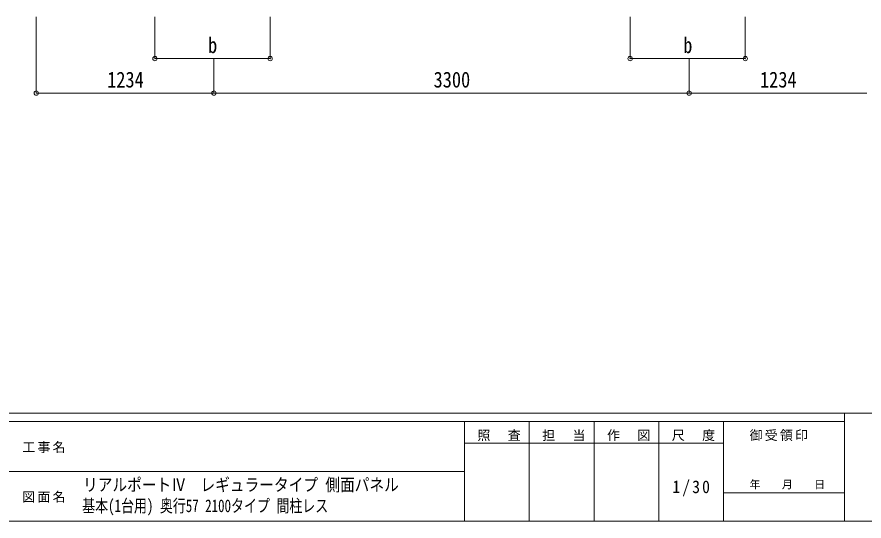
# Model space of a CAD drawing. Units: millimetres at full size, sheet at 1:30. Extents: x -8385 to 8479, y -5853 to 5787.
# Drawn here: x -360 to 5523, y -5853 to -2353 of the extents above; entities that cross this region are included whole.
import ezdxf
from ezdxf.enums import TextEntityAlignment as Align

# ---------------------------------------------------------------- set-up
doc = ezdxf.new("R2010")
doc.units = ezdxf.units.MM
doc.header["$LTSCALE"] = 30
doc.header["$PDMODE"] = 32
doc.header["$PDSIZE"] = 30
doc.layers.add('0-A_寸法', color=4, linetype='Continuous', lineweight=9)
doc.layers.add('F-0_240', color=7, linetype='Continuous', lineweight=9)
doc.layers.add('F-1_ADD_LINE', color=7, linetype='Continuous')
doc.styles.add('ＭＳ ゴシック', font='')
doc.styles.get('ＭＳ ゴシック').set_extended_font_data('MS Gothic')

msp = doc.modelspace()

# ---------------------------------------------------------------- linework, layer by layer
at = {"layer": '0-A_寸法', "color": 6}
for p, q in [((-225.87, -2881.9), (-225.87, -2352.95)), ((598.33, -2641.92), (598.33, -2352.95)), ((1398.33, -2641.92), (1398.33, -2352.95)), ((3898.33, -2641.92), (3898.33, -2352.95)), ((4698.33, -2641.92), (4698.33, -2352.95)), ((598.33, -2641.92), (1398.33, -2641.92)), ((1008.13, -2881.9), (1008.13, -2641.92)), ((3898.33, -2641.92), (4698.33, -2641.92)), ((4308.13, -2881.9), (4308.13, -2641.92)), ((-225.87, -2881.9), (1008.13, -2881.9)), ((1008.13, -2881.9), (4308.13, -2881.9)), ((4308.13, -2881.9), (5542.13, -2881.9))]:
    msp.add_line(p, q, dxfattribs=at)
for p in [(598.33, -2641.92), (1398.33, -2641.92), (3898.33, -2641.92), (4698.33, -2641.92), (-225.87, -2881.9), (1008.13, -2881.9), (4308.13, -2881.9)]:
    msp.add_point(p, dxfattribs=at)
at = {"layer": 'F-0_240', "color": 5}
for p, q in [((-8385.45, -5102.66), (8054.55, -5102.66)), ((5387.79, -5102.66), (5387.79, -5852.66)), ((-8385.45, -5162.66), (5387.79, -5162.66)), ((2747.79, -5162.66), (2747.79, -5852.66)), ((3197.79, -5162.66), (3197.79, -5852.66)), ((3647.79, -5162.66), (3647.79, -5852.66)), ((4097.79, -5162.66), (4097.79, -5852.66)), ((4547.79, -5162.66), (4547.79, -5852.66)), ((2747.79, -5312.66), (4547.79, -5312.66)), ((-3402.21, -5507.66), (2747.79, -5507.66)), ((4547.79, -5657.66), (5387.79, -5657.66)), ((-8385.45, -5852.66), (8054.55, -5852.66))]:
    msp.add_line(p, q, dxfattribs=at)

# ---------------------------------------------------------------- texts
at = {"layer": '0-A_寸法', "color": 7, "style": 'ＭＳ ゴシック', "width": 0.85}
for s, p in [('b', (967.08, -2636.92)), ('b', (4267.08, -2636.92)), ('1234', (266.13, -2875.9)), ('3300', (2533.13, -2875.9)), ('1234', (4800.13, -2875.9))]:
    msp.add_text(s, height=110, dxfattribs=at).set_placement(p, align=Align.BOTTOM_LEFT)
at = {"layer": 'F-0_240', "style": 'ＭＳ ゴシック'}
msp.add_text('年\u3000\u3000月\u3000\u3000日', height=54.99, dxfattribs=at).set_placement((4727.79, -5642.66), align=Align.BOTTOM_LEFT)
at = {"layer": 'F-0_240', "attachment_point": 7, "style": 'ＭＳ ゴシック'}
for s, insert, char_height in [('\\T1.17;照\u3000査', (2837.79, -5297.66), 65.98), ('\\T1.17;担\u3000当', (3287.79, -5297.66), 65.98), ('\\T1.17;作\u3000図', (3737.79, -5297.66), 65.98), ('\\T1.17;尺\u3000度', (4187.79, -5297.66), 65.98), ('\\T1.17;御受領印', (4727.79, -5297.66), 65.98), ('\\T1.17;工事名', (-323.11, -5380.16), 65.98), ('\\T1.28;\\W0.9;1/30', (4191.54, -5680.16), 87.98), ('\\T1.17;図面名', (-323.11, -5725.16), 65.98)]:
    msp.add_mtext(s, dxfattribs=dict(at, insert=insert, char_height=char_height))
at = {"layer": 'F-1_ADD_LINE', "style": 'ＭＳ ゴシック'}
for s, width, p in [(' リアルポートⅣ\u3000レギュラータイプ 側面パネル', 0.85, (47.79, -5671.05)), (' 基本(1台用) 奥行57 2100タイプ 間柱レス', 0.75, (47.79, -5817.05))]:
    msp.add_text(s, height=87.98, dxfattribs=dict(at, width=width)).set_placement(p, align=Align.BOTTOM_LEFT)

doc.saveas('drawing.dxf')
